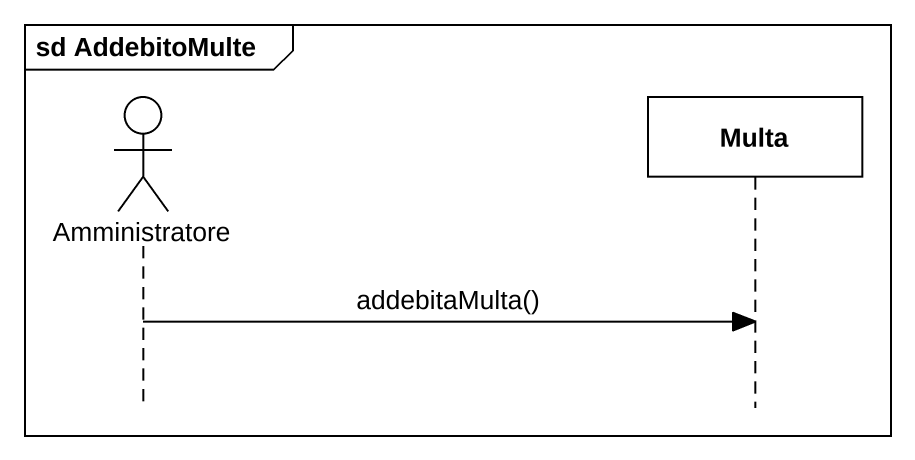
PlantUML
@startuml
mainframe sd AddebitoMulte
hide footbox
actor Amministratore
participant Multa

Amministratore -> Multa : addebitaMulta()
@enduml
